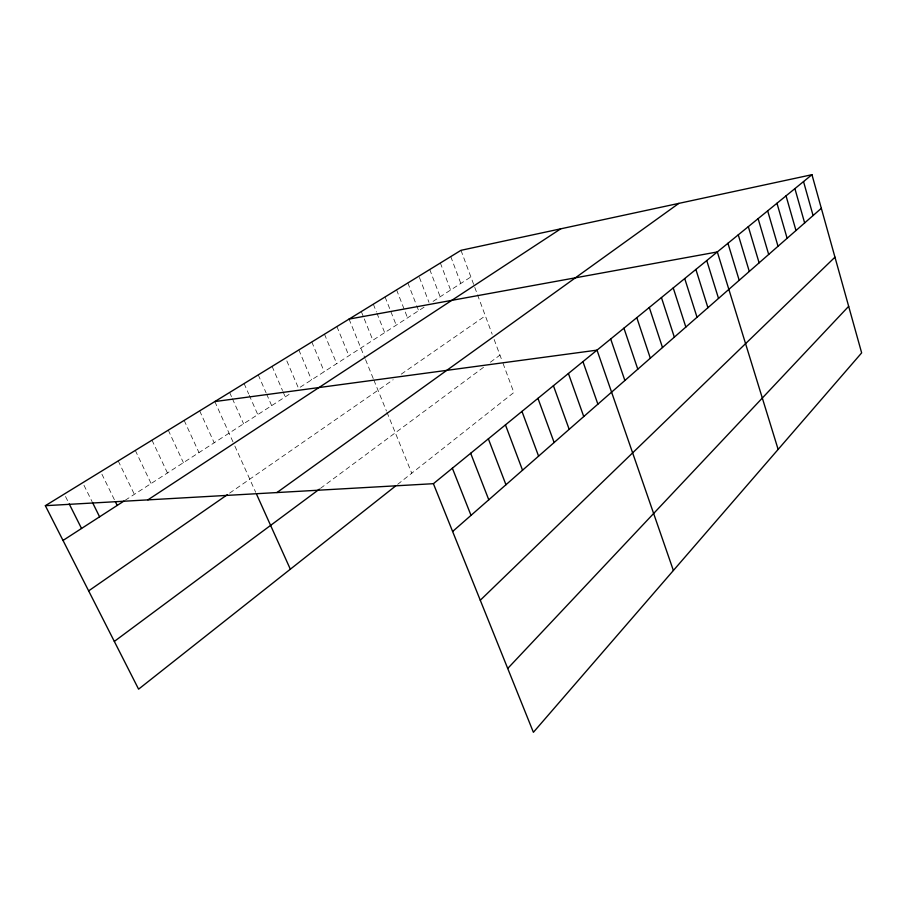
<?xml version="1.0" encoding="UTF-8"?>
<svg xmlns="http://www.w3.org/2000/svg" width="907" height="907" viewBox="0 0 907 907"><rect width="100%" height="100%" fill="white"/><g stroke="black" fill="none" stroke-linecap="round" stroke-linejoin="round"><path stroke-width="0.68" stroke-dasharray="4.54 3.4" d="M397.64 484.372L513.85 392.504L502.75 362.641M320.488 488.351L483.885 367.052M490.381 362.222L499.95 355.125M229.641 493.113L393.196 379.727M401.245 374.149L485.347 315.84M125.2 500.267L290.784 393.298M424.068 307.19L298.528 388.287L285.614 358.061M433.058 301.385L470.88 276.941M65.508 496.514L68.592 502.659M83.966 485.256L92.095 501.662M101.913 474.191L114.747 500.437M118.216 460.915L134.361 494.349M135.302 450.416L151.106 483.533M151.979 440.167L167.455 472.978M168.26 430.167L183.407 462.661M184.155 420.406L198.984 452.604M199.665 410.871L214.199 442.775M214.823 401.563L234.278 444.759M234.856 446.051L255.695 492.308M229.63 392.459L231.863 397.47M232.419 398.729L243.586 423.784M244.108 383.57L248.665 393.91M249.232 395.214L257.792 414.612M258.257 374.874L266.08 392.822M266.635 394.103L271.669 405.644M272.089 366.371L282.508 390.52M283.052 391.79L285.252 396.869M298.857 349.932L311.532 379.897M311.804 341.973L324.252 371.677M324.491 334.184L336.701 363.628M336.894 326.554L348.889 355.759M349.048 319.083L365.022 358.344M365.555 359.637L373.355 378.831M373.877 380.101L386.439 410.996M386.972 412.277L411.755 473.216M361.315 311.555L372.879 340.261M373.321 304.174L376.416 311.94M376.927 313.232L384.681 332.642M385.067 296.952L396.234 325.171M396.586 289.877L407.549 317.858M407.855 282.95L416.188 304.389M416.676 305.659L418.637 310.704M419.419 277.474L429 302.371M429.748 269.504L440.156 296.793M440.36 262.985L450.598 290.047M450.768 256.59L460.835 283.438M460.983 250.321L474.282 286.079M474.769 287.383L492.195 334.252M494.145 339.49L502.285 361.394"/><path stroke-width="1.36" d="M507.716 668.47L848.669 306.328M480.279 600.241L834.962 257.18M452.627 531.479L821.334 208.304M433.399 483.692L811.958 174.7L861.65 352.88L533.395 732.3L433.399 483.692L45.35 505.687L138.59 689.161L395.599 485.993M114.327 641.419L319.423 489.145M276.941 492.558L678.855 203.372M88.637 590.876L227.374 494.689M147.886 499.87L560.73 228.825M63.014 540.447L124.055 501.004M45.35 505.687L460.983 250.321L811.958 174.7M349.048 319.083L717.324 251.942L778.138 449.418M214.823 401.563L597.021 350.136L673.379 570.492M69.204 503.895L81.539 528.475M92.718 502.932L99.589 516.809M115.359 501.684L117.196 505.437M256.772 494.7L290.331 569.199M452.366 468.216L471.016 515.357M470.676 453.273L488.782 499.791M488.363 438.841L505.947 484.746M505.448 424.884L522.534 470.2M521.967 411.404L538.588 456.13M537.953 398.354L554.132 442.514M553.429 385.724L569.177 429.328M568.417 373.491L583.745 416.551M582.94 361.632L597.883 404.159M610.683 338.991L624.878 380.498M623.937 328.175L637.791 369.183M636.805 317.665L650.319 358.197M649.299 307.473L662.495 347.528M661.441 297.564L674.332 337.155M673.243 287.927L685.839 327.064M684.717 278.562L697.029 317.257M695.884 269.447L707.925 307.7M706.746 260.57L718.525 298.414M727.936 243.28L739.205 280.286M738.264 234.856L749.295 271.442M748.32 226.648L759.114 262.837M758.116 218.644L768.683 254.448M767.662 210.855L778.013 246.262M776.97 203.259L787.117 238.292M786.04 195.855L795.983 230.514M794.895 188.622L804.634 222.929M803.534 181.581L813.08 215.526"/></g></svg>
